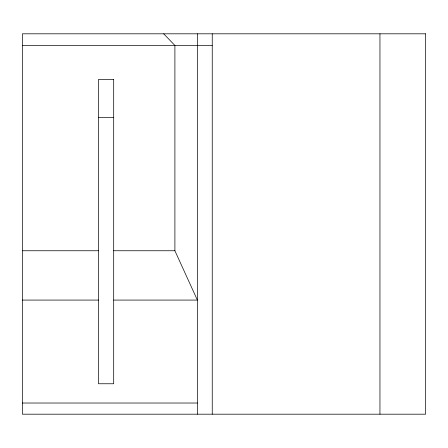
<?xml version="1.0" encoding="UTF-8"?>
<svg xmlns="http://www.w3.org/2000/svg" width="448" height="448" viewBox="0 0 448 448"><rect width="100%" height="100%" fill="white"/><g stroke="black" fill="none" stroke-linecap="round" stroke-linejoin="round"><path stroke-width="0.67" d="M212.246 414.187L212.246 33.813M22.4 45.438L212.201 45.438M98.476 117.494L113.691 117.494M22.4 250.746L98.476 250.746M113.691 250.746L174.899 250.746L197.372 300.076L113.691 300.076M22.4 300.076L98.476 300.076M22.4 403.026L197.372 403.026M163.705 33.813L174.899 45.438L174.899 250.746M379.954 33.813L379.954 414.187M197.372 33.813L197.372 414.187M425.6 33.813L22.4 33.813L22.4 414.187L425.6 414.187L425.6 33.813M113.691 79.458L98.476 79.458L98.476 383.757L113.691 383.757L113.691 79.458"/></g></svg>
